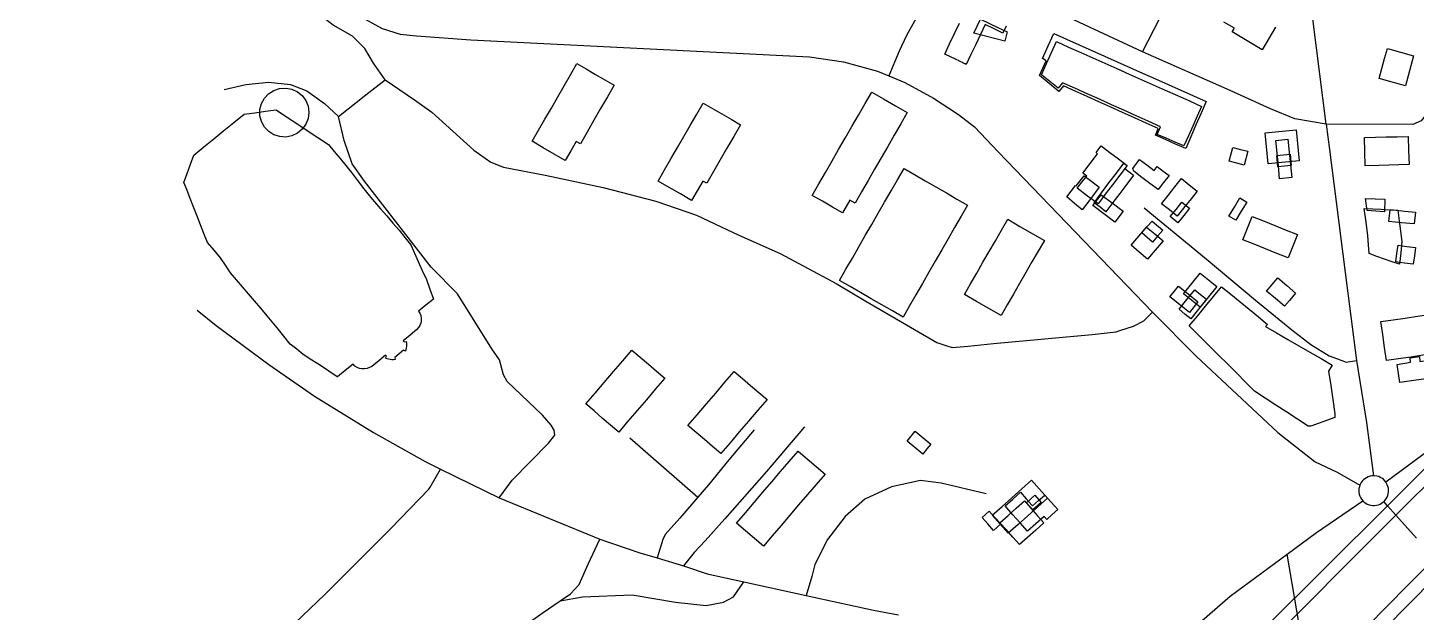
# Model space of a CAD drawing. Header units: metres. Extents: x 2526939 to 2528079, y 1150869 to 1152142.
# Drawn here: x 2526938.9 to 2527423.9, y 1151506.2 to 1151710.4 of the extents above; entities that cross this region are included whole.
import ezdxf

# ---------------------------------------------------------------- set-up
doc = ezdxf.new("R2010")
doc.units = ezdxf.units.M
for name, color, linetype in [('Buildings', 7, 'Continuous'), ('Rail', 7, 'Continuous'), ('Roads', 7, 'Continuous')]:
    doc.layers.add(name, color=color, linetype=linetype)

msp = doc.modelspace()

# ---------------------------------------------------------------- linework, layer by layer
at = {"layer": 'Buildings'}
for points in [[(2527269.434, 1151708.468), (2527270.605, 1151710.914), (2527271.776, 1151713.359), (2527274.876, 1151711.875), (2527277.976, 1151710.39), (2527281.076, 1151708.906), (2527280.195, 1151705.738), (2527276.608, 1151706.648), (2527273.021, 1151707.558), (2527269.434, 1151708.468)], [(2527297.3, 1151708.4), (2527301.74, 1151706.42), (2527306.18, 1151704.44), (2527310.62, 1151702.46), (2527315.059, 1151700.48), (2527319.499, 1151698.5), (2527323.939, 1151696.52), (2527328.379, 1151694.539), (2527332.819, 1151692.559), (2527337.259, 1151690.579), (2527341.698, 1151688.599), (2527346.138, 1151686.619), (2527350.578, 1151684.639), (2527348.792, 1151680.531), (2527347.006, 1151676.424), (2527345.22, 1151672.316), (2527343.434, 1151668.208), (2527339.906, 1151669.755), (2527336.378, 1151671.303), (2527332.85, 1151672.85), (2527333.8, 1151675.15), (2527329.663, 1151677.013), (2527325.525, 1151678.875), (2527321.388, 1151680.738), (2527317.25, 1151682.6), (2527313.113, 1151684.463), (2527308.975, 1151686.325), (2527304.838, 1151688.188), (2527300.7, 1151690.05), (2527299.15, 1151688.15), (2527295.75, 1151690.925), (2527292.35, 1151693.7), (2527293.5, 1151696.275), (2527294.65, 1151698.85), (2527293.349, 1151699.64), (2527295.325, 1151704.02), (2527297.3, 1151708.4)], [(2527298.289, 1151705.528), (2527302.511, 1151703.642), (2527306.733, 1151701.757), (2527310.954, 1151699.871), (2527315.176, 1151697.985), (2527319.398, 1151696.1), (2527323.62, 1151694.214), (2527327.841, 1151692.328), (2527332.063, 1151690.443), (2527336.285, 1151688.557), (2527340.507, 1151686.671), (2527344.728, 1151684.786), (2527348.95, 1151682.9), (2527347.412, 1151679.461), (2527345.875, 1151676.022), (2527344.337, 1151672.583), (2527342.799, 1151669.144), (2527339.7, 1151670.463), (2527336.6, 1151671.782), (2527333.501, 1151673.101), (2527334.623, 1151675.766), (2527330.349, 1151677.688), (2527326.075, 1151679.609), (2527321.801, 1151681.531), (2527317.527, 1151683.452), (2527313.253, 1151685.374), (2527308.979, 1151687.295), (2527304.705, 1151689.217), (2527300.431, 1151691.138), (2527298.848, 1151689.278), (2527295.925, 1151691.627), (2527293.003, 1151693.976), (2527294.765, 1151697.827), (2527296.527, 1151701.677), (2527298.289, 1151705.528)], [(2527423.048, 1151700.611), (2527422.097, 1151697.111), (2527421.145, 1151693.611), (2527420.194, 1151690.111), (2527415.596, 1151691.361), (2527410.998, 1151692.61), (2527411.949, 1151696.11), (2527412.9, 1151699.611), (2527413.851, 1151703.111), (2527418.45, 1151701.861), (2527423.048, 1151700.611)], [(2527143.781, 1151690.345), (2527141.418, 1151686.247), (2527139.054, 1151682.149), (2527136.691, 1151678.052), (2527134.327, 1151673.954), (2527131.964, 1151669.856), (2527130.519, 1151670.69), (2527128.599, 1151667.361), (2527126.678, 1151664.031), (2527122.824, 1151666.254), (2527118.97, 1151668.477), (2527115.116, 1151670.7), (2527117.353, 1151674.578), (2527119.59, 1151678.457), (2527121.827, 1151682.335), (2527124.064, 1151686.213), (2527126.301, 1151690.091), (2527128.538, 1151693.97), (2527130.775, 1151697.848), (2527134.026, 1151695.972), (2527137.278, 1151694.097), (2527140.53, 1151692.221), (2527143.781, 1151690.345)], [(2527031.219, 1151672.618), (2527029.109, 1151672.206), (2527026.964, 1151672.331), (2527024.918, 1151672.988), (2527023.098, 1151674.131), (2527021.62, 1151675.691), (2527020.576, 1151677.57), (2527020.033, 1151679.65), (2527020.024, 1151681.799), (2527020.549, 1151683.883), (2527021.576, 1151685.77), (2527023.041, 1151687.344), (2527024.85, 1151688.503), (2527026.891, 1151689.176), (2527029.036, 1151689.32), (2527031.149, 1151688.926), (2527033.098, 1151688.02), (2527034.759, 1151686.656), (2527036.03, 1151684.924), (2527036.83, 1151682.929), (2527037.109, 1151680.798), (2527036.848, 1151678.664), (2527036.065, 1151676.663), (2527034.81, 1151674.918), (2527033.16, 1151673.541), (2527031.219, 1151672.618)], [(2527246.153, 1151680.713), (2527243.873, 1151676.761), (2527241.594, 1151672.808), (2527239.314, 1151668.856), (2527237.034, 1151664.904), (2527234.754, 1151660.951), (2527232.475, 1151656.999), (2527230.195, 1151653.046), (2527227.915, 1151649.094), (2527226.128, 1151650.125), (2527224.853, 1151647.914), (2527223.578, 1151645.703), (2527220.035, 1151647.746), (2527216.492, 1151649.79), (2527212.949, 1151651.833), (2527215.259, 1151655.838), (2527217.569, 1151659.842), (2527219.879, 1151663.847), (2527222.189, 1151667.851), (2527224.498, 1151671.856), (2527226.808, 1151675.86), (2527229.118, 1151679.865), (2527231.428, 1151683.869), (2527233.738, 1151687.874), (2527237.876, 1151685.487), (2527242.015, 1151683.1), (2527246.153, 1151680.713)], [(2527052.605, 1151592.862), (2527049.862, 1151590.658), (2527047.118, 1151588.454), (2527047.054, 1151588.447), (2527044.109, 1151590.403), (2527041.164, 1151592.359), (2527038.161, 1151594.324), (2527035.158, 1151596.289), (2527032.904, 1151598.086), (2527030.649, 1151599.882), (2527028.378, 1151602.696), (2527026.107, 1151605.51), (2527024.327, 1151607.653), (2527022.547, 1151609.796), (2527020.336, 1151612.415), (2527018.125, 1151615.033), (2527016.033, 1151617.462), (2527013.941, 1151619.89), (2527011.859, 1151622.359), (2527009.777, 1151624.828), (2527008.013, 1151627.401), (2527006.25, 1151629.973), (2527003.993, 1151632.695), (2527001.735, 1151635.416), (2527000.483, 1151638.469), (2526999.23, 1151641.521), (2526998.061, 1151644.508), (2526996.891, 1151647.494), (2526995.671, 1151650.686), (2526994.451, 1151653.877), (2526993.498, 1151656.31), (2526994.629, 1151659.495), (2526995.759, 1151662.679), (2526996.89, 1151665.864), (2527000.408, 1151668.725), (2527003.926, 1151671.586), (2527007.444, 1151674.446), (2527010.962, 1151677.307), (2527014.48, 1151680.168), (2527018.232, 1151680.689), (2527021.985, 1151681.211), (2527025.737, 1151681.732), (2527029.303, 1151679.308), (2527032.868, 1151676.884), (2527036.574, 1151674.437), (2527040.281, 1151671.99), (2527043.987, 1151669.543), (2527046.006, 1151667.143), (2527048.024, 1151664.742), (2527050.029, 1151662.288), (2527052.034, 1151659.834), (2527054.16, 1151656.98), (2527056.285, 1151654.126), (2527058.14, 1151651.839), (2527059.995, 1151649.551), (2527062.186, 1151647.121), (2527064.377, 1151644.691), (2527066.512, 1151642.167), (2527068.647, 1151639.642), (2527070.669, 1151637.088), (2527072.69, 1151634.534), (2527073.995, 1151631.624), (2527075.299, 1151628.713), (2527076.755, 1151625.583), (2527078.211, 1151622.453), (2527079.414, 1151619.04), (2527080.617, 1151615.627), (2527078.031, 1151613.535), (2527075.445, 1151611.443), (2527075.927, 1151610.676), (2527076.253, 1151609.831), (2527076.411, 1151608.939), (2527076.395, 1151608.033), (2527076.218, 1151607.187), (2527075.889, 1151606.387), (2527075.419, 1151605.661), (2527074.895, 1151604.943), (2527072.49, 1151602.958), (2527070.085, 1151600.972), (2527070.415, 1151600.622), (2527071.095, 1151600.792), (2527071.203, 1151600.235), (2527071.25, 1151599.669), (2527071.235, 1151599.102), (2527071.163, 1151598.532), (2527071.029, 1151597.973), (2527070.835, 1151597.432), (2527070.205, 1151597.712), (2527067.115, 1151595.172), (2527067.255, 1151594.522), (2527066.688, 1151594.438), (2527066.116, 1151594.418), (2527065.545, 1151594.462), (2527064.988, 1151594.569), (2527064.446, 1151594.736), (2527063.925, 1151594.962), (2527064.235, 1151595.622), (2527063.925, 1151595.992), (2527061.515, 1151594.022), (2527059.105, 1151592.052), (2527058.274, 1151591.681), (2527057.444, 1151591.354), (2527056.567, 1151591.192), (2527055.675, 1151591.202), (2527054.8, 1151591.384), (2527053.977, 1151591.731), (2527053.236, 1151592.23), (2527052.605, 1151592.862)], [(2527187.889, 1151676.511), (2527185.529, 1151672.419), (2527183.169, 1151668.328), (2527180.809, 1151664.236), (2527178.449, 1151660.145), (2527176.089, 1151656.053), (2527174.743, 1151656.829), (2527172.792, 1151653.447), (2527170.841, 1151650.066), (2527166.938, 1151652.318), (2527163.034, 1151654.569), (2527159.131, 1151656.821), (2527161.374, 1151660.71), (2527163.617, 1151664.599), (2527165.86, 1151668.488), (2527168.104, 1151672.376), (2527170.347, 1151676.265), (2527172.59, 1151680.154), (2527174.833, 1151684.043), (2527178.097, 1151682.16), (2527181.361, 1151680.277), (2527184.625, 1151678.394), (2527187.889, 1151676.511)], [(2527383.063, 1151663.926), (2527379.434, 1151663.574), (2527375.805, 1151663.221), (2527372.176, 1151662.869), (2527371.825, 1151666.484), (2527371.474, 1151670.099), (2527371.123, 1151673.714), (2527374.751, 1151674.067), (2527378.378, 1151674.42), (2527382.006, 1151674.773), (2527382.358, 1151671.157), (2527382.711, 1151667.542), (2527383.063, 1151663.926)], [(2527380.449, 1151658.06), (2527376.235, 1151657.65), (2527375.803, 1151662.096), (2527375.371, 1151666.542), (2527374.939, 1151670.988), (2527379.151, 1151671.398), (2527379.584, 1151666.952), (2527380.016, 1151662.506), (2527380.449, 1151658.06)], [(2527410.876, 1151662.273), (2527406.14, 1151662.134), (2527405.994, 1151667.061), (2527405.848, 1151671.989), (2527409.67, 1151672.102), (2527413.492, 1151672.215), (2527417.314, 1151672.328), (2527421.136, 1151672.441), (2527421.283, 1151667.513), (2527421.429, 1151662.586), (2527417.911, 1151662.482), (2527414.394, 1151662.377), (2527410.876, 1151662.273)], [(2527322.921, 1151662.28), (2527320.387, 1151658.922), (2527317.853, 1151655.564), (2527315.318, 1151652.206), (2527312.784, 1151648.848), (2527309.15, 1151651.591), (2527305.516, 1151654.333), (2527307.182, 1151656.446), (2527308.849, 1151658.558), (2527307.503, 1151659.573), (2527310.074, 1151662.979), (2527312.645, 1151666.385), (2527312.093, 1151666.801), (2527313.845, 1151669.13), (2527316.87, 1151666.847), (2527319.896, 1151664.563), (2527322.921, 1151662.28)], [(2527358.658, 1151663.776), (2527359.922, 1151668.592), (2527362.542, 1151667.905), (2527365.162, 1151667.217), (2527363.898, 1151662.401), (2527361.278, 1151663.089), (2527358.658, 1151663.776)], [(2527380.289, 1151662.28), (2527375.579, 1151661.823), (2527375.199, 1151665.726), (2527379.909, 1151666.185), (2527380.289, 1151662.28)], [(2527267.215, 1151648.414), (2527264.961, 1151644.506), (2527262.706, 1151640.597), (2527260.452, 1151636.689), (2527258.197, 1151632.78), (2527255.943, 1151628.872), (2527253.689, 1151624.964), (2527251.434, 1151621.055), (2527249.18, 1151617.147), (2527246.925, 1151613.238), (2527244.671, 1151609.33), (2527240.972, 1151611.464), (2527237.273, 1151613.598), (2527233.574, 1151615.732), (2527229.874, 1151617.865), (2527226.175, 1151619.999), (2527222.476, 1151622.133), (2527224.73, 1151626.041), (2527226.985, 1151629.95), (2527229.239, 1151633.858), (2527231.494, 1151637.766), (2527233.748, 1151641.675), (2527236.002, 1151645.583), (2527238.257, 1151649.491), (2527240.511, 1151653.399), (2527242.766, 1151657.308), (2527245.02, 1151661.216), (2527248.719, 1151659.082), (2527252.418, 1151656.949), (2527256.118, 1151654.815), (2527259.817, 1151652.681), (2527263.516, 1151650.548), (2527267.215, 1151648.414)], [(2527325.24, 1151658.92), (2527322.824, 1151655.719), (2527320.408, 1151652.518), (2527317.992, 1151649.316), (2527315.576, 1151646.115), (2527313.488, 1151647.692), (2527311.4, 1151649.268), (2527314.009, 1151652.725), (2527316.618, 1151656.182), (2527319.227, 1151659.639), (2527321.836, 1151663.096), (2527322.95, 1151662.25), (2527322.2, 1151661.2), (2527325.24, 1151658.92)], [(2527337.6, 1151658.75), (2527335.694, 1151656.288), (2527333.788, 1151653.826), (2527330.942, 1151655.967), (2527328.096, 1151658.109), (2527325.25, 1151660.25), (2527324.95, 1151661.2), (2527327.3, 1151664.4), (2527329.85, 1151662.475), (2527332.4, 1151660.55), (2527333.4, 1151661.9), (2527335.5, 1151660.325), (2527337.6, 1151658.75)], [(2527301.885, 1151651.28), (2527303.406, 1151653.295), (2527304.926, 1151655.31), (2527305.181, 1151655.118), (2527307.984, 1151658.671), (2527310.608, 1151656.691), (2527313.231, 1151654.711), (2527310.246, 1151650.756), (2527307.26, 1151646.8), (2527304.573, 1151649.04), (2527301.885, 1151651.28)], [(2527343.148, 1151647.889), (2527340.475, 1151644.535), (2527337.721, 1151646.73), (2527334.966, 1151648.924), (2527337.287, 1151651.838), (2527339.608, 1151654.751), (2527341.929, 1151657.665), (2527344.684, 1151655.47), (2527347.438, 1151653.275), (2527345.293, 1151650.582), (2527343.148, 1151647.889)], [(2527321.543, 1151646.275), (2527318.693, 1151642.499), (2527314.857, 1151645.394), (2527311.021, 1151648.288), (2527313.871, 1151652.064), (2527317.707, 1151649.17), (2527321.543, 1151646.275)], [(2527364.762, 1151649.473), (2527362.822, 1151646.294), (2527360.883, 1151643.115), (2527358.478, 1151644.581), (2527360.417, 1151647.761), (2527362.356, 1151650.94), (2527364.762, 1151649.473)], [(2527412.934, 1151650.521), (2527412.858, 1151646.068), (2527409.836, 1151646.331), (2527406.813, 1151646.593), (2527406.245, 1151650.787), (2527409.59, 1151650.654), (2527412.934, 1151650.521)], [(2527344.736, 1151647.335), (2527342.727, 1151644.813), (2527340.718, 1151642.291), (2527338.038, 1151644.426), (2527340.047, 1151646.948), (2527342.056, 1151649.47), (2527344.736, 1151647.335)], [(2527418.949, 1151635.665), (2527418.509, 1151631.71), (2527418.068, 1151627.755), (2527415.487, 1151628.661), (2527412.906, 1151629.567), (2527410.181, 1151630.524), (2527407.455, 1151631.481), (2527407.257, 1151634.57), (2527407.058, 1151637.659), (2527406.426, 1151642.464), (2527405.794, 1151647.269), (2527408.734, 1151647.112), (2527411.674, 1151646.954), (2527414.59, 1151646.799), (2527417.506, 1151646.643), (2527417.987, 1151642.984), (2527418.468, 1151639.324), (2527418.949, 1151635.665)], [(2527414.384, 1151642.72), (2527414.79, 1151646.788), (2527415.979, 1151646.724), (2527419.83, 1151646.339), (2527423.686, 1151645.954), (2527423.279, 1151641.83), (2527418.832, 1151642.275), (2527414.384, 1151642.72)], [(2527294.048, 1151636.088), (2527291.885, 1151632.338), (2527289.722, 1151628.589), (2527287.559, 1151624.839), (2527285.397, 1151621.089), (2527283.234, 1151617.339), (2527281.071, 1151613.59), (2527278.908, 1151609.84), (2527274.646, 1151612.298), (2527270.383, 1151614.757), (2527266.121, 1151617.215), (2527268.284, 1151620.965), (2527270.447, 1151624.715), (2527272.61, 1151628.465), (2527274.772, 1151632.214), (2527276.935, 1151635.964), (2527279.098, 1151639.714), (2527281.261, 1151643.464), (2527285.523, 1151641.005), (2527289.786, 1151638.547), (2527294.048, 1151636.088)], [(2527332.775, 1151632.709), (2527330.035, 1151629.501), (2527327.177, 1151631.941), (2527324.318, 1151634.38), (2527327.047, 1151637.579), (2527329.776, 1151640.778), (2527332.635, 1151638.338), (2527335.494, 1151635.898), (2527332.775, 1151632.709)], [(2527335.394, 1151639.663), (2527333.619, 1151637.591), (2527331.843, 1151635.519), (2527328.105, 1151638.721), (2527329.88, 1151640.793), (2527331.655, 1151642.865), (2527335.394, 1151639.663)], [(2527382.497, 1151638.126), (2527380.857, 1151634.043), (2527379.217, 1151629.96), (2527375.248, 1151631.554), (2527371.28, 1151633.149), (2527367.311, 1151634.743), (2527363.342, 1151636.337), (2527364.982, 1151640.42), (2527366.622, 1151644.503), (2527370.591, 1151642.909), (2527374.56, 1151641.314), (2527378.528, 1151639.72), (2527382.497, 1151638.126)], [(2527416.814, 1151628.583), (2527417.206, 1151631.505), (2527417.597, 1151634.426), (2527420.637, 1151634.019), (2527423.676, 1151633.612), (2527423.284, 1151630.69), (2527422.892, 1151627.768), (2527419.853, 1151628.175), (2527416.814, 1151628.583)], [(2527354.253, 1151619.956), (2527351.342, 1151616.353), (2527348.431, 1151612.749), (2527345.546, 1151615.079), (2527342.661, 1151617.408), (2527345.571, 1151621.012), (2527348.481, 1151624.616), (2527351.367, 1151622.286), (2527354.253, 1151619.956)], [(2527379.619, 1151615.119), (2527377.885, 1151613.1), (2527374.779, 1151615.761), (2527371.673, 1151618.421), (2527373.629, 1151620.705), (2527375.584, 1151622.988), (2527378.69, 1151620.327), (2527381.796, 1151617.666), (2527379.619, 1151615.119)], [(2527347.701, 1151614.684), (2527344.693, 1151610.96), (2527341.299, 1151613.701), (2527337.904, 1151616.441), (2527340.91, 1151620.168), (2527344.306, 1151617.426), (2527347.701, 1151614.684)], [(2527350.678, 1151615.53), (2527347.937, 1151612.137), (2527345.196, 1151608.743), (2527343.156, 1151610.391), (2527341.115, 1151612.038), (2527343.855, 1151615.432), (2527346.595, 1151618.826), (2527348.637, 1151617.178), (2527350.678, 1151615.53)], [(2527387.083, 1151571.206), (2527386.219, 1151571.191), (2527382.462, 1151573.646), (2527378.705, 1151576.102), (2527374.947, 1151578.557), (2527371.19, 1151581.013), (2527367.433, 1151583.468), (2527364.343, 1151586.589), (2527361.253, 1151589.71), (2527358.163, 1151592.831), (2527354.786, 1151596.182), (2527351.409, 1151599.533), (2527348.032, 1151602.884), (2527344.655, 1151606.235), (2527347.483, 1151609.661), (2527350.311, 1151613.087), (2527353.14, 1151616.512), (2527355.968, 1151619.938), (2527359.178, 1151617.305), (2527362.388, 1151614.672), (2527365.599, 1151612.04), (2527368.809, 1151609.407), (2527372.019, 1151606.774), (2527371.265, 1151606.015), (2527375.157, 1151603.775), (2527379.049, 1151601.535), (2527382.942, 1151599.296), (2527386.834, 1151597.056), (2527390.726, 1151594.816), (2527394.618, 1151592.576), (2527393.35, 1151590.374), (2527394.057, 1151585.434), (2527394.763, 1151580.494), (2527395.47, 1151575.554), (2527395.536, 1151574.22), (2527391.31, 1151572.713), (2527387.083, 1151571.206)], [(2527443.286, 1151598.376), (2527439.036, 1151597.775), (2527434.785, 1151597.174), (2527430.535, 1151596.573), (2527426.285, 1151595.973), (2527422.035, 1151595.372), (2527417.784, 1151594.771), (2527413.534, 1151594.17), (2527412.892, 1151598.707), (2527412.251, 1151603.243), (2527411.609, 1151607.78), (2527415.86, 1151608.381), (2527420.11, 1151608.982), (2527424.361, 1151609.583), (2527428.611, 1151610.185), (2527432.862, 1151610.786), (2527437.112, 1151611.387), (2527441.363, 1151611.988), (2527442.004, 1151607.451), (2527442.645, 1151602.913), (2527443.286, 1151598.376)], [(2527161.454, 1151587.994), (2527158.235, 1151584.23), (2527155.017, 1151580.466), (2527151.798, 1151576.701), (2527148.58, 1151572.937), (2527145.361, 1151569.173), (2527142.495, 1151571.623), (2527139.63, 1151574.074), (2527136.764, 1151576.524), (2527133.898, 1151578.974), (2527137.116, 1151582.738), (2527140.335, 1151586.503), (2527143.553, 1151590.267), (2527146.772, 1151594.032), (2527149.99, 1151597.796), (2527152.856, 1151595.346), (2527155.722, 1151592.895), (2527158.588, 1151590.445), (2527161.454, 1151587.994)], [(2527417.294, 1151592.805), (2527421.988, 1151593.545), (2527421.818, 1151595.069), (2527425.057, 1151595.527), (2527425.188, 1151593.8), (2527429.667, 1151594.501), (2527430.11, 1151591.363), (2527430.553, 1151588.225), (2527426.431, 1151587.643), (2527422.31, 1151587.06), (2527418.188, 1151586.478), (2527417.741, 1151589.642), (2527417.294, 1151592.805)], [(2527197.168, 1151580.529), (2527193.94, 1151576.753), (2527190.711, 1151572.977), (2527187.483, 1151569.202), (2527184.254, 1151565.426), (2527181.026, 1151561.65), (2527178.158, 1151564.101), (2527175.291, 1151566.553), (2527172.423, 1151569.005), (2527169.555, 1151571.456), (2527172.783, 1151575.232), (2527176.011, 1151579.008), (2527179.24, 1151582.784), (2527182.468, 1151586.56), (2527185.696, 1151590.336), (2527188.564, 1151587.884), (2527191.432, 1151585.432), (2527194.3, 1151582.981), (2527197.168, 1151580.529)], [(2527253.021, 1151563.249), (2527251.538, 1151561.47), (2527248.826, 1151563.73), (2527246.113, 1151565.991), (2527248.969, 1151569.42), (2527251.682, 1151567.16), (2527254.394, 1151564.899), (2527253.021, 1151563.249)], [(2527217.424, 1151554.491), (2527214.354, 1151550.901), (2527211.284, 1151547.31), (2527208.214, 1151543.72), (2527205.145, 1151540.129), (2527202.075, 1151536.539), (2527199.005, 1151532.948), (2527195.935, 1151529.358), (2527192.8, 1151532.038), (2527189.666, 1151534.719), (2527186.531, 1151537.399), (2527189.601, 1151540.989), (2527192.671, 1151544.58), (2527195.741, 1151548.17), (2527198.81, 1151551.76), (2527201.88, 1151555.35), (2527204.95, 1151558.941), (2527208.02, 1151562.531), (2527211.155, 1151559.851), (2527214.289, 1151557.171), (2527217.424, 1151554.491)], [(2527295.17, 1151546.076), (2527291.727, 1151543.013), (2527288.284, 1151539.95), (2527284.841, 1151536.887), (2527281.398, 1151533.824), (2527278.608, 1151536.96), (2527275.819, 1151540.095), (2527279.262, 1151543.158), (2527282.705, 1151546.222), (2527286.148, 1151549.285), (2527289.591, 1151552.348), (2527292.381, 1151549.212), (2527295.17, 1151546.076)], [(2527293.859, 1151537.44), (2527291.019, 1151534.913), (2527288.178, 1151532.386), (2527285.338, 1151529.859), (2527283.068, 1151532.41), (2527280.798, 1151534.962), (2527278.528, 1151537.513), (2527281.369, 1151540.04), (2527284.209, 1151542.568), (2527287.05, 1151545.095), (2527289.32, 1151542.543), (2527291.589, 1151539.992), (2527293.859, 1151537.44)], [(2527289.638, 1151543.664), (2527289.909, 1151543.353), (2527292.054, 1151545.261), (2527294.199, 1151547.168), (2527296.456, 1151544.631), (2527298.713, 1151542.094), (2527296.793, 1151540.387), (2527294.873, 1151538.679), (2527293.98, 1151539.683), (2527291.089, 1151537.111), (2527288.198, 1151534.538), (2527285.578, 1151537.483), (2527282.959, 1151540.428), (2527280.339, 1151543.373), (2527283.005, 1151545.745), (2527285.671, 1151548.116), (2527287.655, 1151545.89), (2527289.638, 1151543.664)], [(2527292.983, 1151544.618), (2527290.046, 1151542.005), (2527287.825, 1151544.5), (2527290.763, 1151547.114), (2527292.983, 1151544.618)], [(2527278.791, 1151537.1), (2527276.251, 1151534.841), (2527274.257, 1151537.083), (2527272.263, 1151539.326), (2527274.803, 1151541.585), (2527276.797, 1151539.343), (2527278.791, 1151537.1)]]:
    msp.add_lwpolyline(points, close=True, dxfattribs=at)
for points in [[(2527280.687, 1151710.953), (2527279.523, 1151708.52), (2527276.457, 1151709.988), (2527273.39, 1151711.456), (2527271.728, 1151707.984), (2527270.066, 1151704.512), (2527268.403, 1151701.04), (2527266.741, 1151697.568), (2527266.665, 1151697.604), (2527266.623, 1151697.624), (2527266.481, 1151697.693), (2527266.441, 1151697.711), (2527266.276, 1151697.79), (2527266.239, 1151697.809), (2527265.79, 1151698.023), (2527265.723, 1151698.055), (2527265.653, 1151698.089), (2527264.684, 1151698.553), (2527264.584, 1151698.6), (2527264.145, 1151698.81), (2527263.996, 1151698.881), (2527263.491, 1151699.123), (2527263.22, 1151699.253), (2527262.985, 1151699.365), (2527259.491, 1151701.038), (2527259.228, 1151701.164), (2527260.963, 1151704.779), (2527262.699, 1151708.394), (2527264.434, 1151712.009)], [(2527374.791, 1151710.52), (2527372.458, 1151706.61), (2527370.125, 1151702.699), (2527366.644, 1151704.775), (2527363.162, 1151706.852), (2527359.681, 1151708.928), (2527360.438, 1151710.197), (2527356.795, 1151712.37)]]:
    msp.add_lwpolyline(points, dxfattribs=at)
at = {"layer": 'Rail'}
for points in [[(2527471.096, 1151566.331), (2527412.468, 1151507.098)], [(2527469.278, 1151554.49), (2527450.371, 1151537.779), (2527441.34, 1151529.294), (2527420.743, 1151508.453), (2527385.015, 1151472.169), (2527372.05, 1151459.003)], [(2527412.468, 1151507.098), (2527390.738, 1151484.72)]]:
    msp.add_lwpolyline(points, dxfattribs=at)
at = {"layer": 'Roads'}
for points in [[(2527392.526, 1151676.733), (2527387.963, 1151712.533), (2527383.621, 1151754.518), (2527383.29, 1151765.806), (2527384.806, 1151771.974)], [(2527451.941, 1151765.036), (2527449.757, 1151757.358), (2527438.835, 1151718.968), (2527427.405, 1151680.074), (2527425.659, 1151677.851), (2527422.801, 1151676.581), (2527392.526, 1151676.733)], [(2527063.825, 1151692.194), (2527059.751, 1151698.016), (2527056.708, 1151703.065), (2527052.365, 1151707.379), (2527045.595, 1151711.234), (2527039.518, 1151715.914), (2527032.745, 1151720.963), (2527028.226, 1151726.47), (2527024.575, 1151732.16), (2527023.7, 1151736.841), (2527023.604, 1151741.889), (2527024.636, 1151746.57), (2527027.234, 1151748.865), (2527031.925, 1151750.286), (2527036.584, 1151751.493), (2527040.634, 1151752.421), (2527042.159, 1151753.404), (2527046.504, 1151759.095), (2527050.315, 1151756.319)], [(2527050.315, 1151756.319), (2527044.069, 1151747.839), (2527041.424, 1151743.341), (2527039.969, 1151739.108), (2527039.439, 1151733.42), (2527041.291, 1151728.658), (2527044.863, 1151723.233), (2527049.494, 1151718.47), (2527054.256, 1151714.766), (2527062.723, 1151710.136), (2527069.073, 1151708.151), (2527074.761, 1151707.49), (2527093.679, 1151706.168), (2527211.948, 1151700.214), (2527223.854, 1151698.494), (2527235.76, 1151695.188), (2527239.733, 1151693.533)], [(2527328.345, 1151701.981), (2527294.531, 1151717.698), (2527290.314, 1151719.685), (2527266.33, 1151730.601), (2527255.624, 1151735.559)], [(2527258.256, 1151729.941), (2527245.856, 1151707.649), (2527243.375, 1151702.145), (2527239.733, 1151693.533)], [(2527328.345, 1151701.981), (2527340.277, 1151725.371)], [(2527392.526, 1151676.733), (2527381.594, 1151678.595), (2527372.999, 1151682.049), (2527358.984, 1151688.488), (2527328.345, 1151701.981)], [(2527007.573, 1151688.8), (2527015.131, 1151690.551), (2527023.069, 1151691.345), (2527030.689, 1151690.551), (2527036.404, 1151688.329), (2527042.595, 1151683.884), (2527047.428, 1151679.405)], [(2527057.004, 1151686.939), (2527063.825, 1151692.194)], [(2527063.825, 1151692.194), (2527073.994, 1151685.166), (2527080.071, 1151680.853), (2527094.748, 1151667.636), (2527100.738, 1151663.414), (2527105.076, 1151661.67), (2527119.648, 1151658.916), (2527139.945, 1151654.603), (2527158.335, 1151649.83), (2527172.478, 1151644.874), (2527187.316, 1151637.899), (2527201.721, 1151631.474), (2527221.366, 1151621.023), (2527231.686, 1151614.86), (2527256.504, 1151600.414), (2527259.638, 1151599.441), (2527261.875, 1151598.746), (2527267.431, 1151599.118), (2527276.331, 1151600.145), (2527310.724, 1151603.239), (2527319.138, 1151604.191), (2527320.395, 1151604.589), (2527325.17, 1151606.096), (2527328.821, 1151608.001), (2527331.838, 1151611.018)], [(2527239.733, 1151693.533), (2527245.285, 1151691.219), (2527255.34, 1151685.794), (2527264.071, 1151680.106), (2527269.628, 1151675.74), (2527277.961, 1151667.009), (2527331.838, 1151611.018)], [(2527047.428, 1151679.405), (2527057.004, 1151686.939)], [(2527089, 1151617.4), (2527079.903, 1151626.806), (2527066.6, 1151643.823), (2527056.545, 1151656.815), (2527052.214, 1151662.849), (2527049.43, 1151671.046), (2527047.428, 1151679.405)], [(2527392.526, 1151676.733), (2527393.702, 1151667.841), (2527399.164, 1151624.927), (2527403.114, 1151594.198)], [(2527328.966, 1151647.449), (2527350.514, 1151629.706), (2527367.785, 1151615.244), (2527380.46, 1151604.818), (2527387.115, 1151599.688), (2527393.495, 1151595.841), (2527396.461, 1151594.718), (2527399.435, 1151593.58), (2527403.114, 1151594.198)], [(2527103.543, 1151546.143), (2527108.137, 1151552.364), (2527120.781, 1151565.321), (2527123.1, 1151568.092), (2527122.854, 1151569.777), (2527121.721, 1151571.517), (2527118.763, 1151575.106), (2527106.387, 1151586.797), (2527105.106, 1151589.189), (2527103.662, 1151594.385), (2527101.053, 1151598.277), (2527089, 1151617.4)], [(2526998.108, 1151611.718), (2527004.72, 1151606.335), (2527023.109, 1151592.709), (2527039.116, 1151581.729), (2527059.754, 1151569.029), (2527077.745, 1151558.843), (2527083.05, 1151556.231)], [(2527331.838, 1151611.018), (2527347.06, 1151595.719), (2527375.605, 1151568.986), (2527388.689, 1151558.778), (2527396.351, 1151555.143), (2527404.266, 1151550.62)], [(2527403.114, 1151594.198), (2527406.538, 1151572.446), (2527409.073, 1151553.895)], [(2527452.59, 1151581.93), (2527445.839, 1151575.15), (2527413.888, 1151543.398), (2527370.648, 1151500.281), (2527364.111, 1151493.83)], [(2527368.147, 1151491.38), (2527416.823, 1151540.109), (2527449.181, 1151572.268), (2527455.576, 1151578.629)], [(2527443.698, 1151576.996), (2527439.542, 1151572.369), (2527431.625, 1151565.193), (2527413.331, 1151551.696)], [(2527210.216, 1151571.003), (2527196.944, 1151555.374), (2527182.393, 1151538.836), (2527175.513, 1151531.164), (2527171.676, 1151527.063), (2527167.968, 1151522.431)], [(2527192.625, 1151569.901), (2527183.839, 1151559.511), (2527176.748, 1151550.703), (2527173.055, 1151546.431)], [(2527149.196, 1151567.186), (2527173.055, 1151546.431)], [(2527079.518, 1151549.947), (2527081.731, 1151553.713), (2527083.05, 1151556.231)], [(2527083.05, 1151556.231), (2527103.543, 1151546.143)], [(2527409.073, 1151553.895), (2527408.388, 1151553.848), (2527407.799, 1151553.731), (2527407.135, 1151553.513), (2527406.55, 1151553.23), (2527406.004, 1151552.878), (2527405.544, 1151552.494), (2527405.098, 1151552.021), (2527404.715, 1151551.496), (2527404.266, 1151550.62)], [(2527413.331, 1151551.696), (2527412.954, 1151552.17), (2527412.453, 1151552.659), (2527411.974, 1151553.02), (2527411.401, 1151553.351), (2527410.85, 1151553.588), (2527410.226, 1151553.769), (2527409.073, 1151553.895)], [(2526992.791, 1151466.846), (2526994.663, 1151470.899), (2526997.649, 1151477.395), (2526999.478, 1151480.561), (2527003.946, 1151485.638), (2527008.075, 1151488.859), (2527021.889, 1151495.574), (2527026.879, 1151498.14), (2527029.662, 1151499.942), (2527042.677, 1151512.388), (2527065.875, 1151535.589), (2527079.037, 1151549.182), (2527079.518, 1151549.947)], [(2527273.666, 1151547.615), (2527257.964, 1151551.324), (2527250.808, 1151552.216), (2527240.663, 1151550.053), (2527231.374, 1151545.74), (2527224.435, 1151539.621), (2527218.245, 1151531.694), (2527213.871, 1151522.865), (2527212.805, 1151518.679), (2527210.8, 1151512.14)], [(2527404.266, 1151550.62), (2527404.074, 1151550.038), (2527403.946, 1151549.401), (2527403.9, 1151548.703), (2527403.934, 1151548.104), (2527404.05, 1151547.465), (2527404.263, 1151546.799), (2527404.514, 1151546.255), (2527404.856, 1151545.703), (2527405.315, 1151545.143)], [(2527412.58, 1151544.863), (2527413.014, 1151545.306), (2527413.435, 1151545.865), (2527413.755, 1151546.43), (2527414.003, 1151547.03), (2527414.163, 1151547.608), (2527414.26, 1151548.25), (2527414.275, 1151548.95), (2527414.211, 1151549.546), (2527414.066, 1151550.179), (2527413.844, 1151550.789), (2527413.331, 1151551.696)], [(2527103.543, 1151546.143), (2527138.733, 1151531.723)], [(2527173.055, 1151546.431), (2527166.691, 1151539.07), (2527161.61, 1151533.423), (2527160.764, 1151531.616), (2527158.744, 1151525.211)], [(2527378.852, 1151526.494), (2527389.133, 1151534.128), (2527405.315, 1151545.143)], [(2527405.315, 1151545.143), (2527405.77, 1151544.714), (2527406.295, 1151544.331), (2527406.863, 1151544.016), (2527407.514, 1151543.759), (2527408.094, 1151543.61), (2527408.739, 1151543.526), (2527409.388, 1151543.523), (2527410.083, 1151543.61), (2527410.71, 1151543.774), (2527411.314, 1151544.015), (2527411.84, 1151544.303), (2527412.58, 1151544.863)], [(2527423.988, 1151532.079), (2527416.823, 1151540.109), (2527413.888, 1151543.398), (2527412.58, 1151544.863)], [(2527124.951, 1151510.256), (2527128.571, 1151512.724), (2527131.536, 1151515.888), (2527134.665, 1151523.08), (2527138.733, 1151531.723)], [(2527138.733, 1151531.723), (2527152.774, 1151527.01), (2527158.744, 1151525.211)], [(2527158.744, 1151525.211), (2527167.968, 1151522.431)], [(2527230.09, 1151333.113), (2527233.16, 1151336.475), (2527248.505, 1151352.35), (2527284.356, 1151387.673), (2527293.088, 1151395.61), (2527317.429, 1151419.29), (2527352.229, 1151453.329), (2527360.396, 1151461.318), (2527382.385, 1151482.658), (2527384.479, 1151485.05), (2527385.333, 1151487.493), (2527384.804, 1151491.683), (2527378.852, 1151526.494)], [(2527342.442, 1151497.988), (2527349.135, 1151503.364), (2527358.971, 1151511.889), (2527378.852, 1151526.494)], [(2527167.968, 1151522.431), (2527176.303, 1151519.684), (2527189.096, 1151516.886)], [(2527124.951, 1151510.256), (2527132.725, 1151511.58), (2527150.063, 1151512.268), (2527165.154, 1151509.778), (2527175.963, 1151508.534), (2527181.956, 1151509.784), (2527185.486, 1151511.6), (2527189.096, 1151516.886)], [(2527189.096, 1151516.886), (2527210.8, 1151512.14)], [(2526938.933, 1151323.866), (2526939.835, 1151329.058), (2526941.901, 1151337.242), (2526946.827, 1151355.358), (2526948.893, 1151364.257), (2526951.435, 1151369.263), (2526958.133, 1151376.496), (2526963.319, 1151381.683), (2526983.913, 1151398.805), (2526993.323, 1151408.353), (2527002.01, 1151418.49), (2527031.855, 1151453.891), (2527040.745, 1151463.258), (2527047.254, 1151468.814), (2527054.874, 1151472.624), (2527064.399, 1151476.275), (2527078.21, 1151481.355), (2527090.346, 1151486.379), (2527100.406, 1151492.938), (2527118.619, 1151505.94), (2527124.951, 1151510.256)], [(2527210.8, 1151512.14), (2527234.379, 1151506.984), (2527243.038, 1151505.389)]]:
    msp.add_lwpolyline(points, dxfattribs=at)

doc.saveas('drawing.dxf')
